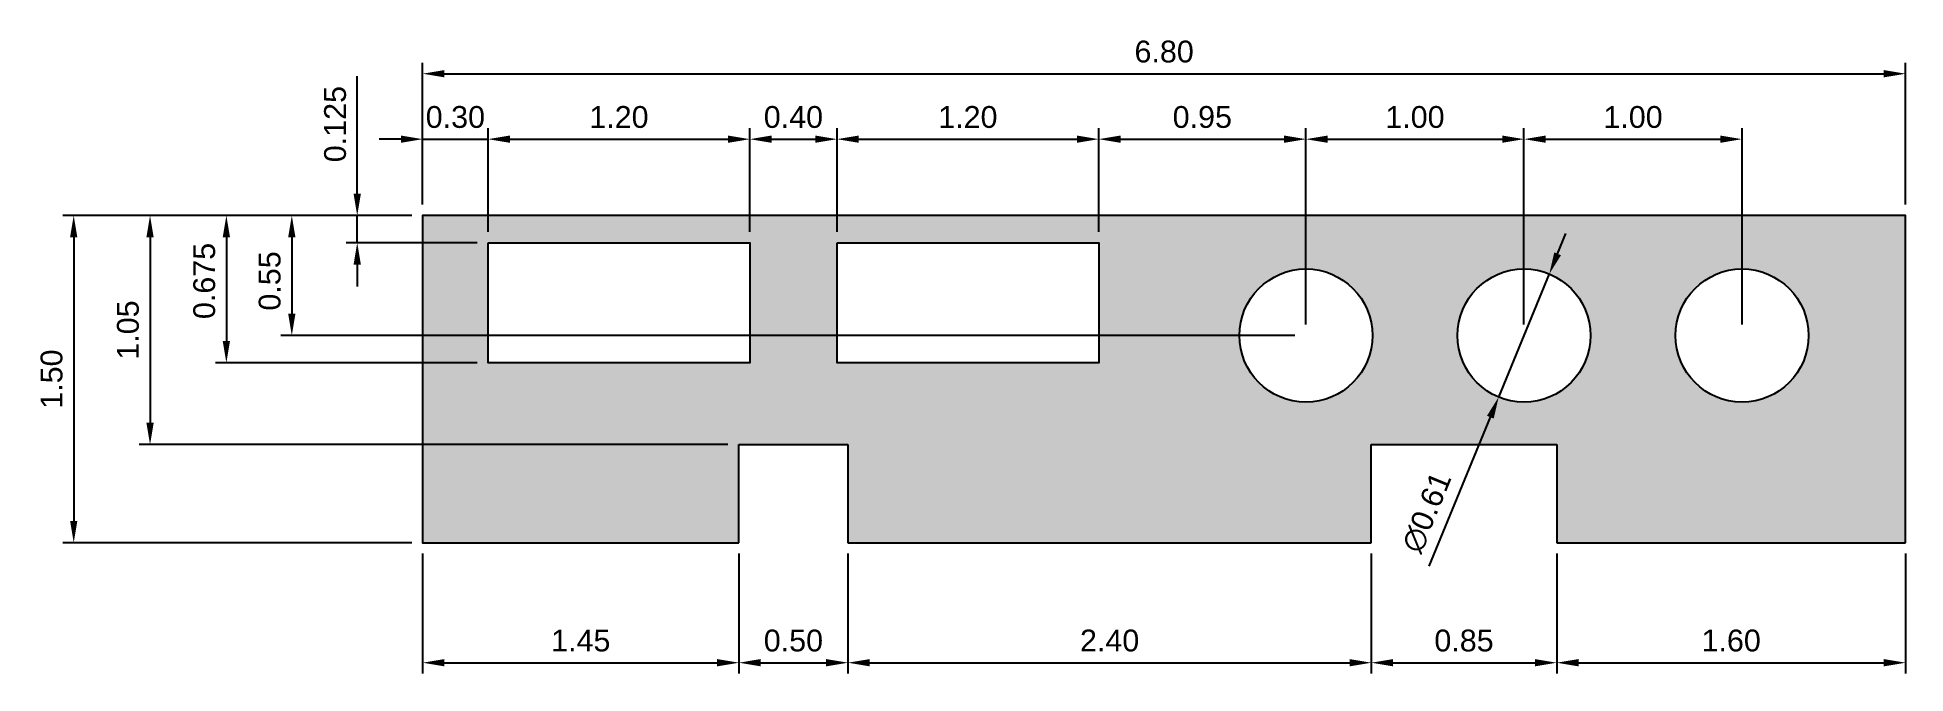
# Model space of a CAD drawing. Header units: inches. Extents: x -1.77 to 6.8, y -0.6 to 2.32.
import ezdxf

# ---------------------------------------------------------------- set-up
doc = ezdxf.new("R2010")
doc.units = ezdxf.units.IN
doc.layers.add('hrany', color=250, linetype='Continuous')
doc.layers.add('koty', color=5, linetype='Continuous')
doc.styles.get("Standard").update_dxf_attribs({"font": 'arial.ttf'})
doc.dimstyles.new('RadioStack_annotation_style', dxfattribs={"dimtxt": 0.1, "dimasz": 0.1, "dimexe": 0.05, "dimexo": 0.05, "dimgap": 0.05, "dimtad": 1, "dimzin": 1, "dimdsep": 46, "dimtxsty": 'Standard', "dimcen": 0.1, "dimclrd": 256, "dimadec": 0, "dimazin": 0, "dimtfac": 1, "dimtmove": 0, "dimatfit": 3, "dimfxl": 1, "dimarcsym": 0})

# ---------------------------------------------------------------- blocks, each defined once
blk = doc.blocks.new('*D2')
at = {"layer": 'Defpoints', "color": 0, "lineweight": -3, "transparency": 16777216}
for p in [(0.3, 1.85), (0, 1.5), (0.3, 1.375)]:
    blk.add_point(p, dxfattribs=at)
at = {"layer": 'koty', "color": 0, "lineweight": -2, "transparency": 16777216}
for p, q in [((0, 1.55), (0, 1.9)), ((0.3, 1.425), (0.3, 1.9))]:
    blk.add_line(p, q, dxfattribs=at)
at = {"layer": 'koty', "lineweight": -2, "transparency": 16777216}
for p, q in [((-0.1, 1.85), (-0.2, 1.85)), ((0, 1.85), (0.3, 1.85)), ((0.4, 1.85), (0.5, 1.85))]:
    blk.add_line(p, q, dxfattribs=at)
at = {"layer": 'koty', "lineweight": -3, "transparency": 16777216}
for points in [[(-0.1, 1.8667), (-0.1, 1.8333), (0, 1.85)], [(0.4, 1.8667), (0.4, 1.8333), (0.3, 1.85)]]:
    blk.add_solid(points, dxfattribs=at)
at = {"layer": 'koty', "color": 0, "lineweight": -3, "transparency": 16777216, "insert": (0.15, 1.9511), "char_height": 0.1, "attachment_point": 5}
blk.add_mtext('0.30', dxfattribs=at)
blk = doc.blocks.new('*D3')
at = {"layer": 'Defpoints', "color": 0, "lineweight": -3, "transparency": 16777216}
for p in [(1.5, 1.85), (0.3, 1.375), (1.5, 1.375)]:
    blk.add_point(p, dxfattribs=at)
at = {"layer": 'koty', "color": 0, "lineweight": -2, "transparency": 16777216}
for p, q in [((0.3, 1.425), (0.3, 1.9)), ((1.5, 1.425), (1.5, 1.9))]:
    blk.add_line(p, q, dxfattribs=at)
at = {"layer": 'koty', "lineweight": -2, "transparency": 16777216}
blk.add_line((0.4, 1.85), (1.4, 1.85), dxfattribs=at)
at = {"layer": 'koty', "lineweight": -3, "transparency": 16777216}
for points in [[(0.4, 1.8667), (0.4, 1.8333), (0.3, 1.85)], [(1.4, 1.8667), (1.4, 1.8333), (1.5, 1.85)]]:
    blk.add_solid(points, dxfattribs=at)
at = {"layer": 'koty', "color": 0, "lineweight": -3, "transparency": 16777216, "insert": (0.9, 1.9511), "char_height": 0.1, "attachment_point": 5}
blk.add_mtext('1.20', dxfattribs=at)
blk = doc.blocks.new('*D4')
at = {"layer": 'Defpoints', "color": 0, "lineweight": -3, "transparency": 16777216}
for p in [(1.9, 1.85), (1.5, 1.375), (1.9, 1.375)]:
    blk.add_point(p, dxfattribs=at)
at = {"layer": 'koty', "color": 0, "lineweight": -2, "transparency": 16777216}
for p, q in [((1.5, 1.425), (1.5, 1.9)), ((1.9, 1.425), (1.9, 1.9))]:
    blk.add_line(p, q, dxfattribs=at)
at = {"layer": 'koty', "lineweight": -2, "transparency": 16777216}
blk.add_line((1.6, 1.85), (1.8, 1.85), dxfattribs=at)
at = {"layer": 'koty', "lineweight": -3, "transparency": 16777216}
for points in [[(1.6, 1.8667), (1.6, 1.8333), (1.5, 1.85)], [(1.8, 1.8667), (1.8, 1.8333), (1.9, 1.85)]]:
    blk.add_solid(points, dxfattribs=at)
at = {"layer": 'koty', "color": 0, "lineweight": -3, "transparency": 16777216, "insert": (1.7, 1.9511), "char_height": 0.1, "attachment_point": 5}
blk.add_mtext('0.40', dxfattribs=at)
blk = doc.blocks.new('*D5')
at = {"layer": 'Defpoints', "color": 0, "lineweight": -3, "transparency": 16777216}
for p in [(3.1, 1.85), (1.9, 1.375), (3.1, 1.375)]:
    blk.add_point(p, dxfattribs=at)
at = {"layer": 'koty', "color": 0, "lineweight": -2, "transparency": 16777216}
for p, q in [((1.9, 1.425), (1.9, 1.9)), ((3.1, 1.425), (3.1, 1.9))]:
    blk.add_line(p, q, dxfattribs=at)
at = {"layer": 'koty', "lineweight": -2, "transparency": 16777216}
blk.add_line((2, 1.85), (3, 1.85), dxfattribs=at)
at = {"layer": 'koty', "lineweight": -3, "transparency": 16777216}
for points in [[(2, 1.8667), (2, 1.8333), (1.9, 1.85)], [(3, 1.8667), (3, 1.8333), (3.1, 1.85)]]:
    blk.add_solid(points, dxfattribs=at)
at = {"layer": 'koty', "color": 0, "lineweight": -3, "transparency": 16777216, "insert": (2.5, 1.9511), "char_height": 0.1, "attachment_point": 5}
blk.add_mtext('1.20', dxfattribs=at)
blk = doc.blocks.new('*D6')
at = {"layer": 'Defpoints', "color": 0, "lineweight": -3, "transparency": 16777216}
for p in [(4.05, 1.85), (3.1, 1.375), (4.05, 0.95)]:
    blk.add_point(p, dxfattribs=at)
at = {"layer": 'koty', "color": 0, "lineweight": -2, "transparency": 16777216}
for p, q in [((3.1, 1.425), (3.1, 1.9)), ((4.05, 1), (4.05, 1.9))]:
    blk.add_line(p, q, dxfattribs=at)
at = {"layer": 'koty', "lineweight": -2, "transparency": 16777216}
blk.add_line((3.2, 1.85), (3.95, 1.85), dxfattribs=at)
at = {"layer": 'koty', "lineweight": -3, "transparency": 16777216}
for points in [[(3.2, 1.8667), (3.2, 1.8333), (3.1, 1.85)], [(3.95, 1.8667), (3.95, 1.8333), (4.05, 1.85)]]:
    blk.add_solid(points, dxfattribs=at)
at = {"layer": 'koty', "color": 0, "lineweight": -3, "transparency": 16777216, "insert": (3.575, 1.9511), "char_height": 0.1, "attachment_point": 5}
blk.add_mtext('0.95', dxfattribs=at)
blk = doc.blocks.new('*D7')
at = {"layer": 'Defpoints', "color": 0, "lineweight": -3, "transparency": 16777216}
for p in [(5.05, 1.85), (4.05, 0.95), (5.05, 0.95)]:
    blk.add_point(p, dxfattribs=at)
at = {"layer": 'koty', "color": 0, "lineweight": -2, "transparency": 16777216}
for p, q in [((4.05, 1), (4.05, 1.9)), ((5.05, 1), (5.05, 1.9))]:
    blk.add_line(p, q, dxfattribs=at)
at = {"layer": 'koty', "lineweight": -2, "transparency": 16777216}
blk.add_line((4.15, 1.85), (4.95, 1.85), dxfattribs=at)
at = {"layer": 'koty', "lineweight": -3, "transparency": 16777216}
for points in [[(4.15, 1.8667), (4.15, 1.8333), (4.05, 1.85)], [(4.95, 1.8667), (4.95, 1.8333), (5.05, 1.85)]]:
    blk.add_solid(points, dxfattribs=at)
at = {"layer": 'koty', "color": 0, "lineweight": -3, "transparency": 16777216, "insert": (4.55, 1.9511), "char_height": 0.1, "attachment_point": 5}
blk.add_mtext('1.00', dxfattribs=at)
blk = doc.blocks.new('*D8')
at = {"layer": 'Defpoints', "color": 0, "lineweight": -3, "transparency": 16777216}
for p in [(6.05, 1.85), (5.05, 0.95), (6.05, 0.95)]:
    blk.add_point(p, dxfattribs=at)
at = {"layer": 'koty', "color": 0, "lineweight": -2, "transparency": 16777216}
for p, q in [((5.05, 1), (5.05, 1.9)), ((6.05, 1), (6.05, 1.9))]:
    blk.add_line(p, q, dxfattribs=at)
at = {"layer": 'koty', "lineweight": -2, "transparency": 16777216}
blk.add_line((5.15, 1.85), (5.95, 1.85), dxfattribs=at)
at = {"layer": 'koty', "lineweight": -3, "transparency": 16777216}
for points in [[(5.15, 1.8667), (5.15, 1.8333), (5.05, 1.85)], [(5.95, 1.8667), (5.95, 1.8333), (6.05, 1.85)]]:
    blk.add_solid(points, dxfattribs=at)
at = {"layer": 'koty', "color": 0, "lineweight": -3, "transparency": 16777216, "insert": (5.55, 1.9511), "char_height": 0.1, "attachment_point": 5}
blk.add_mtext('1.00', dxfattribs=at)
blk = doc.blocks.new('*D9')
at = {"layer": 'Defpoints', "color": 0, "lineweight": -3, "transparency": 16777216}
for p in [(6.8, 2.15), (0, 1.5), (6.8, 1.5)]:
    blk.add_point(p, dxfattribs=at)
at = {"layer": 'koty', "color": 0, "lineweight": -2, "transparency": 16777216}
for p, q in [((0, 1.55), (0, 2.2)), ((6.8, 1.55), (6.8, 2.2))]:
    blk.add_line(p, q, dxfattribs=at)
at = {"layer": 'koty', "lineweight": -2, "transparency": 16777216}
blk.add_line((0.1, 2.15), (6.7, 2.15), dxfattribs=at)
at = {"layer": 'koty', "lineweight": -3, "transparency": 16777216}
for points in [[(0.1, 2.1667), (0.1, 2.1333), (0, 2.15)], [(6.7, 2.1667), (6.7, 2.1333), (6.8, 2.15)]]:
    blk.add_solid(points, dxfattribs=at)
at = {"layer": 'koty', "color": 0, "lineweight": -3, "transparency": 16777216, "insert": (3.4, 2.2511), "char_height": 0.1, "attachment_point": 5}
blk.add_mtext('6.80', dxfattribs=at)
blk = doc.blocks.new('*D10')
at = {"layer": 'Defpoints', "color": 0, "lineweight": -3, "transparency": 16777216}
for p in [(0, 0), (1.45, 0), (1.45, -0.55)]:
    blk.add_point(p, dxfattribs=at)
at = {"layer": 'koty', "color": 0, "lineweight": -2, "transparency": 16777216}
for p, q in [((0, -0.05), (0, -0.6)), ((1.45, -0.05), (1.45, -0.6))]:
    blk.add_line(p, q, dxfattribs=at)
at = {"layer": 'koty', "lineweight": -2, "transparency": 16777216}
blk.add_line((0.1, -0.55), (1.35, -0.55), dxfattribs=at)
at = {"layer": 'koty', "lineweight": -3, "transparency": 16777216}
for points in [[(0.1, -0.5333), (0.1, -0.5667), (0, -0.55)], [(1.35, -0.5333), (1.35, -0.5667), (1.45, -0.55)]]:
    blk.add_solid(points, dxfattribs=at)
at = {"layer": 'koty', "color": 0, "lineweight": -3, "transparency": 16777216, "insert": (0.725, -0.4489), "char_height": 0.1, "attachment_point": 5}
blk.add_mtext('1.45', dxfattribs=at)
blk = doc.blocks.new('*D11')
at = {"layer": 'Defpoints', "color": 0, "lineweight": -3, "transparency": 16777216}
for p in [(1.45, 0), (1.95, 0), (1.95, -0.55)]:
    blk.add_point(p, dxfattribs=at)
at = {"layer": 'koty', "color": 0, "lineweight": -2, "transparency": 16777216}
for p, q in [((1.45, -0.05), (1.45, -0.6)), ((1.95, -0.05), (1.95, -0.6))]:
    blk.add_line(p, q, dxfattribs=at)
at = {"layer": 'koty', "lineweight": -2, "transparency": 16777216}
blk.add_line((1.55, -0.55), (1.85, -0.55), dxfattribs=at)
at = {"layer": 'koty', "lineweight": -3, "transparency": 16777216}
for points in [[(1.55, -0.5333), (1.55, -0.5667), (1.45, -0.55)], [(1.85, -0.5333), (1.85, -0.5667), (1.95, -0.55)]]:
    blk.add_solid(points, dxfattribs=at)
at = {"layer": 'koty', "color": 0, "lineweight": -3, "transparency": 16777216, "insert": (1.7, -0.4489), "char_height": 0.1, "attachment_point": 5}
blk.add_mtext('0.50', dxfattribs=at)
blk = doc.blocks.new('*D12')
at = {"layer": 'Defpoints', "color": 0, "lineweight": -3, "transparency": 16777216}
for p in [(1.95, 0), (4.35, 0), (4.35, -0.55)]:
    blk.add_point(p, dxfattribs=at)
at = {"layer": 'koty', "color": 0, "lineweight": -2, "transparency": 16777216}
for p, q in [((1.95, -0.05), (1.95, -0.6)), ((4.35, -0.05), (4.35, -0.6))]:
    blk.add_line(p, q, dxfattribs=at)
at = {"layer": 'koty', "lineweight": -2, "transparency": 16777216}
blk.add_line((2.05, -0.55), (4.25, -0.55), dxfattribs=at)
at = {"layer": 'koty', "lineweight": -3, "transparency": 16777216}
for points in [[(2.05, -0.5333), (2.05, -0.5667), (1.95, -0.55)], [(4.25, -0.5333), (4.25, -0.5667), (4.35, -0.55)]]:
    blk.add_solid(points, dxfattribs=at)
at = {"layer": 'koty', "color": 0, "lineweight": -3, "transparency": 16777216, "insert": (3.15, -0.4489), "char_height": 0.1, "attachment_point": 5}
blk.add_mtext('2.40', dxfattribs=at)
blk = doc.blocks.new('*D13')
at = {"layer": 'Defpoints', "color": 0, "lineweight": -3, "transparency": 16777216}
for p in [(4.35, 0), (5.2, 0), (5.2, -0.55)]:
    blk.add_point(p, dxfattribs=at)
at = {"layer": 'koty', "color": 0, "lineweight": -2, "transparency": 16777216}
for p, q in [((4.35, -0.05), (4.35, -0.6)), ((5.2, -0.05), (5.2, -0.6))]:
    blk.add_line(p, q, dxfattribs=at)
at = {"layer": 'koty', "lineweight": -2, "transparency": 16777216}
blk.add_line((4.45, -0.55), (5.1, -0.55), dxfattribs=at)
at = {"layer": 'koty', "lineweight": -3, "transparency": 16777216}
for points in [[(4.45, -0.5333), (4.45, -0.5667), (4.35, -0.55)], [(5.1, -0.5333), (5.1, -0.5667), (5.2, -0.55)]]:
    blk.add_solid(points, dxfattribs=at)
at = {"layer": 'koty', "color": 0, "lineweight": -3, "transparency": 16777216, "insert": (4.775, -0.4489), "char_height": 0.1, "attachment_point": 5}
blk.add_mtext('0.85', dxfattribs=at)
blk = doc.blocks.new('*D14')
at = {"layer": 'Defpoints', "color": 0, "lineweight": -3, "transparency": 16777216}
for p in [(5.2, 0), (6.8, 0), (6.8, -0.55)]:
    blk.add_point(p, dxfattribs=at)
at = {"layer": 'koty', "color": 0, "lineweight": -2, "transparency": 16777216}
for p, q in [((5.2, -0.05), (5.2, -0.6)), ((6.8, -0.05), (6.8, -0.6))]:
    blk.add_line(p, q, dxfattribs=at)
at = {"layer": 'koty', "lineweight": -2, "transparency": 16777216}
blk.add_line((5.3, -0.55), (6.7, -0.55), dxfattribs=at)
at = {"layer": 'koty', "lineweight": -3, "transparency": 16777216}
for points in [[(5.3, -0.5333), (5.3, -0.5667), (5.2, -0.55)], [(6.7, -0.5333), (6.7, -0.5667), (6.8, -0.55)]]:
    blk.add_solid(points, dxfattribs=at)
at = {"layer": 'koty', "color": 0, "lineweight": -3, "transparency": 16777216, "insert": (6, -0.4489), "char_height": 0.1, "attachment_point": 5}
blk.add_mtext('1.60', dxfattribs=at)
blk = doc.blocks.new('*D15')
at = {"layer": 'Defpoints', "color": 0, "lineweight": -3, "transparency": 16777216}
for p in [(0, 1.5), (-0.3, 1.375), (0.3, 1.375)]:
    blk.add_point(p, dxfattribs=at)
at = {"layer": 'koty', "lineweight": -2, "transparency": 16777216}
for p, q in [((-0.3, 1.6), (-0.3, 2.1382)), ((-0.3, 1.375), (-0.3, 1.5)), ((-0.3, 1.275), (-0.3, 1.175))]:
    blk.add_line(p, q, dxfattribs=at)
at = {"layer": 'koty', "color": 0, "lineweight": -2, "transparency": 16777216}
for p, q in [((-0.05, 1.5), (-0.35, 1.5)), ((0.25, 1.375), (-0.35, 1.375))]:
    blk.add_line(p, q, dxfattribs=at)
at = {"layer": 'koty', "lineweight": -3, "transparency": 16777216}
for points in [[(-0.3167, 1.6), (-0.2833, 1.6), (-0.3, 1.5)], [(-0.3167, 1.275), (-0.2833, 1.275), (-0.3, 1.375)]]:
    blk.add_solid(points, dxfattribs=at)
at = {"layer": 'koty', "color": 0, "lineweight": -3, "transparency": 16777216, "insert": (-0.4011, 1.9191), "char_height": 0.1, "attachment_point": 5, "rotation": 90}
blk.add_mtext('0.125', dxfattribs=at)
blk = doc.blocks.new('*D16')
at = {"layer": 'Defpoints', "color": 0, "lineweight": -3, "transparency": 16777216}
for p in [(0, 1.5), (-0.9, 0.825), (0.3, 0.825)]:
    blk.add_point(p, dxfattribs=at)
at = {"layer": 'koty', "color": 0, "lineweight": -2, "transparency": 16777216}
for p, q in [((-0.05, 1.5), (-0.95, 1.5)), ((0.25, 0.825), (-0.95, 0.825))]:
    blk.add_line(p, q, dxfattribs=at)
at = {"layer": 'koty', "lineweight": -2, "transparency": 16777216}
blk.add_line((-0.9, 1.4), (-0.9, 0.925), dxfattribs=at)
at = {"layer": 'koty', "lineweight": -3, "transparency": 16777216}
for points in [[(-0.9167, 1.4), (-0.8833, 1.4), (-0.9, 1.5)], [(-0.9167, 0.925), (-0.8833, 0.925), (-0.9, 0.825)]]:
    blk.add_solid(points, dxfattribs=at)
at = {"layer": 'koty', "color": 0, "lineweight": -3, "transparency": 16777216, "insert": (-1.0011, 1.2), "char_height": 0.1, "attachment_point": 5, "rotation": 90}
blk.add_mtext('0.675', dxfattribs=at)
blk = doc.blocks.new('*D17')
at = {"layer": 'Defpoints', "color": 0, "lineweight": -3, "transparency": 16777216}
for p in [(0, 1.5), (-0.6, 0.95), (4.05, 0.95)]:
    blk.add_point(p, dxfattribs=at)
at = {"layer": 'koty', "color": 0, "lineweight": -2, "transparency": 16777216}
for p, q in [((-0.05, 1.5), (-0.65, 1.5)), ((4, 0.95), (-0.65, 0.95))]:
    blk.add_line(p, q, dxfattribs=at)
at = {"layer": 'koty', "lineweight": -2, "transparency": 16777216}
blk.add_line((-0.6, 1.4), (-0.6, 1.05), dxfattribs=at)
at = {"layer": 'koty', "lineweight": -3, "transparency": 16777216}
for points in [[(-0.6167, 1.4), (-0.5833, 1.4), (-0.6, 1.5)], [(-0.6167, 1.05), (-0.5833, 1.05), (-0.6, 0.95)]]:
    blk.add_solid(points, dxfattribs=at)
at = {"layer": 'koty', "color": 0, "lineweight": -3, "transparency": 16777216, "insert": (-0.7011, 1.2), "char_height": 0.1, "attachment_point": 5, "rotation": 90}
blk.add_mtext('0.55', dxfattribs=at)
blk = doc.blocks.new('*D18')
at = {"layer": 'Defpoints', "color": 0, "lineweight": -3, "transparency": 16777216}
for p in [(0, 1.5), (-1.25, 0.45), (1.45, 0.45)]:
    blk.add_point(p, dxfattribs=at)
at = {"layer": 'koty', "color": 0, "lineweight": -2, "transparency": 16777216}
for p, q in [((-0.05, 1.5), (-1.3, 1.5)), ((1.4, 0.45), (-1.3, 0.45))]:
    blk.add_line(p, q, dxfattribs=at)
at = {"layer": 'koty', "lineweight": -2, "transparency": 16777216}
blk.add_line((-1.25, 1.4), (-1.25, 0.55), dxfattribs=at)
at = {"layer": 'koty', "lineweight": -3, "transparency": 16777216}
for points in [[(-1.2667, 1.4), (-1.2333, 1.4), (-1.25, 1.5)], [(-1.2667, 0.55), (-1.2333, 0.55), (-1.25, 0.45)]]:
    blk.add_solid(points, dxfattribs=at)
at = {"layer": 'koty', "color": 0, "lineweight": -3, "transparency": 16777216, "insert": (-1.3511, 0.975), "char_height": 0.1, "attachment_point": 5, "rotation": 90}
blk.add_mtext('1.05', dxfattribs=at)
blk = doc.blocks.new('*D19')
at = {"layer": 'Defpoints', "color": 0, "lineweight": -3, "transparency": 16777216}
for p in [(0, 1.5), (-1.6, 0), (0, 0)]:
    blk.add_point(p, dxfattribs=at)
at = {"layer": 'koty', "color": 0, "lineweight": -2, "transparency": 16777216}
for p, q in [((-0.05, 1.5), (-1.65, 1.5)), ((-0.05, 0), (-1.65, 0))]:
    blk.add_line(p, q, dxfattribs=at)
at = {"layer": 'koty', "lineweight": -2, "transparency": 16777216}
blk.add_line((-1.6, 1.4), (-1.6, 0.1), dxfattribs=at)
at = {"layer": 'koty', "lineweight": -3, "transparency": 16777216}
for points in [[(-1.6167, 1.4), (-1.5833, 1.4), (-1.6, 1.5)], [(-1.6167, 0.1), (-1.5833, 0.1), (-1.6, 0)]]:
    blk.add_solid(points, dxfattribs=at)
at = {"layer": 'koty', "color": 0, "lineweight": -3, "transparency": 16777216, "insert": (-1.7011, 0.75), "char_height": 0.1, "attachment_point": 5, "rotation": 90}
blk.add_mtext('1.50', dxfattribs=at)
blk = doc.blocks.new('*D20')
at = {"layer": 'Defpoints', "color": 0, "lineweight": -3, "transparency": 16777216}
for p in [(5.1661, 1.232), (4.9339, 0.668)]:
    blk.add_point(p, dxfattribs=at)
at = {"layer": 'koty', "lineweight": -2, "transparency": 16777216}
for p, q in [((5.2042, 1.3245), (5.2423, 1.417)), ((5.1661, 1.232), (4.9339, 0.668)), ((4.6145, -0.1077), (4.8958, 0.5755))]:
    blk.add_line(p, q, dxfattribs=at)
at = {"layer": 'koty', "lineweight": -3, "transparency": 16777216}
for points in [[(5.1888, 1.3308), (5.2196, 1.3181), (5.1661, 1.232)], [(4.8804, 0.5819), (4.9112, 0.5692), (4.9339, 0.668)]]:
    blk.add_solid(points, dxfattribs=at)
at = {"layer": 'koty', "color": 0, "lineweight": -3, "transparency": 16777216, "insert": (4.604, 0.1395), "char_height": 0.1, "attachment_point": 5, "rotation": 67.61986}
blk.add_mtext('∅0.61', dxfattribs=at)

msp = doc.modelspace()

# ---------------------------------------------------------------- hatches: boundary and pattern name
at = {"layer": 'hrany', "lineweight": -3}
h = msp.add_hatch(color=256, dxfattribs=at)
h.dxf.hatch_style = 1
h.paths.add_polyline_path([(6.8, 1.5), (0, 1.5), (0, 0), (1.45, 0), (1.45, 0.45), (1.95, 0.45), (1.95, 0), (4.35, 0), (4.35, 0.45), (5.2, 0.45), (5.2, 0), (6.8, 0)])
h.paths.add_polyline_path([(0.3, 0.825), (0.3, 1.375), (1.5, 1.375), (1.5, 0.825)], flags=16)
h.paths.add_polyline_path([(1.9, 0.825), (1.9, 1.375), (3.1, 1.375), (3.1, 0.825)], flags=16)
h.paths.add_polyline_path([(3.745, 0.95, -1), (4.355, 0.95, -1)], flags=16)
h.paths.add_polyline_path([(4.745, 0.95, -1), (5.355, 0.95, -1)], flags=16)
h.paths.add_polyline_path([(5.745, 0.95, -1), (6.355, 0.95, -1)], flags=16)

# ---------------------------------------------------------------- linework, layer by layer
for p, q in [((1.45, 0), (1.45, 0.45)), ((1.45, 0.45), (1.95, 0.45)), ((1.95, 0.45), (1.95, 0)), ((4.35, 0), (4.35, 0.45)), ((4.35, 0.45), (5.2, 0.45)), ((5.2, 0.45), (5.2, 0))]:
    msp.add_line(p, q, dxfattribs=at)
for points in [[(6.8, 0), (6.8, 0), (6.8, 1.5), (0, 1.5), (0, 0), (1.45, 0)], [(1.95, 0), (4.35, 0)], [(5.2, 0), (6.8, 0)]]:
    msp.add_lwpolyline(points, dxfattribs=at)
for points in [[(0.3, 1.375), (1.5, 1.375), (1.5, 0.825), (0.3, 0.825)], [(1.9, 1.375), (3.1, 1.375), (3.1, 0.825), (1.9, 0.825)]]:
    msp.add_lwpolyline(points, close=True, dxfattribs=at)
for centre in [(4.05, 0.95), (5.05, 0.95), (6.05, 0.95)]:
    msp.add_circle(centre, 0.305, dxfattribs=at)

# ---------------------------------------------------------------- dimensions: what is measured, and where the dimension line sits
at = {"layer": 'koty', "lineweight": -3}
for base, p1, p2, picture, middle in [((6.8, 2.15), (0, 1.5), (6.8, 1.5), '*D9', (3.4, 2.2511)), ((1.5, 1.85), (0.3, 1.375), (1.5, 1.375), '*D3', (0.9, 1.9511)), ((1.9, 1.85), (1.5, 1.375), (1.9, 1.375), '*D4', (1.7, 1.9511)), ((3.1, 1.85), (1.9, 1.375), (3.1, 1.375), '*D5', (2.5, 1.9511)), ((4.05, 1.85), (3.1, 1.375), (4.05, 0.95), '*D6', (3.575, 1.9511)), ((5.05, 1.85), (4.05, 0.95), (5.05, 0.95), '*D7', (4.55, 1.9511)), ((6.05, 1.85), (5.05, 0.95), (6.05, 0.95), '*D8', (5.55, 1.9511)), ((1.45, -0.55), (0, 0), (1.45, 0), '*D10', (0.725, -0.4489)), ((1.95, -0.55), (1.45, 0), (1.95, 0), '*D11', (1.7, -0.4489)), ((4.35, -0.55), (1.95, 0), (4.35, 0), '*D12', (3.15, -0.4489)), ((5.2, -0.55), (4.35, 0), (5.2, 0), '*D13', (4.775, -0.4489)), ((6.8, -0.55), (5.2, 0), (6.8, 0), '*D14', (6, -0.4489))]:
    dim = msp.add_linear_dim(base=base, p1=p1, p2=p2, dimstyle='RadioStack_annotation_style', dxfattribs=at)
    dim.commit()
    dim.dimension.update_dxf_attribs({"geometry": picture, "text_midpoint": middle})
for base, p2, picture, middle in [((-0.3, 1.375), (0.3, 1.375), '*D15', (-0.3, 1.9191)), ((-0.9, 0.825), (0.3, 0.825), '*D16', (-0.9, 1.2))]:
    dim = msp.add_linear_dim(base=base, p1=(0, 1.5), p2=p2, angle=90, dimstyle='RadioStack_annotation_style', override={"dimdec": 3}, dxfattribs=at)
    dim.commit()
    dim.dimension.update_dxf_attribs({"geometry": picture, "text_midpoint": middle, "dimtype": 160})
dim = msp.add_linear_dim(base=(0.3, 1.85), p1=(0, 1.5), p2=(0.3, 1.375), dimstyle='RadioStack_annotation_style', dxfattribs=at)
dim.commit()
dim.dimension.update_dxf_attribs({"geometry": '*D2', "text_midpoint": (0.15, 1.85), "dimtype": 160})
for base, p2, picture, middle in [((-1.6, 0), (0, 0), '*D19', (-1.7011, 0.75)), ((-1.25, 0.45), (1.45, 0.45), '*D18', (-1.3511, 0.975))]:
    dim = msp.add_linear_dim(base=base, p1=(0, 1.5), p2=p2, angle=90, dimstyle='RadioStack_annotation_style', dxfattribs=at)
    dim.commit()
    dim.dimension.update_dxf_attribs({"geometry": picture, "text_midpoint": middle})
dim = msp.add_linear_dim(base=(-0.6, 0.95), p1=(0, 1.5), p2=(4.05, 0.95), angle=90, dimstyle='RadioStack_annotation_style', dxfattribs=at)
dim.commit()
dim.dimension.update_dxf_attribs({"geometry": '*D17', "text_midpoint": (-0.6, 1.2), "dimtype": 160})
dim = msp.add_diameter_dim_2p(p1=(5.1661, 1.232), p2=(4.9339, 0.668), dimstyle='RadioStack_annotation_style', dxfattribs=at)
dim.commit()
dim.dimension.update_dxf_attribs({"geometry": '*D20', "text_midpoint": (4.7, 0.1), "dimtype": 163})

doc.saveas('drawing.dxf')
